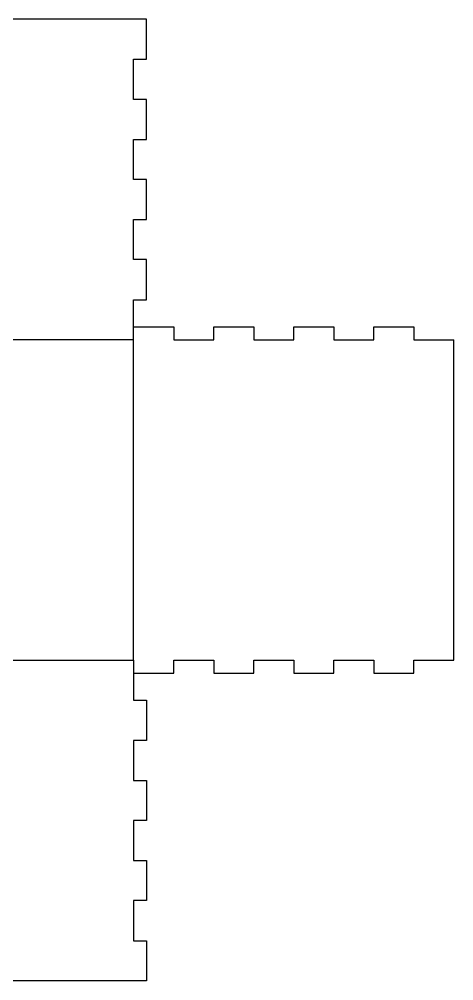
# Model space of a CAD drawing. Header units: millimetres. Extents: x -21 to 529, y -98 to 352.
# Drawn here: x 325.4 to 529, y -98 to 352 of the extents above; entities that cross this region are included whole.
import ezdxf

# ---------------------------------------------------------------- set-up
doc = ezdxf.new("R2010")
doc.units = ezdxf.units.MM
doc.header["$MEASUREMENT"] = 0
doc.layers.get('0').update_dxf_attribs({"lineweight": 0})

msp = doc.modelspace()

# ---------------------------------------------------------------- linework, layer by layer
at = {"color": 18, "lineweight": 25, "true_color": 0x000000}
for p, q in [((379, 352), (129, 352)), ((379, 352), (129, 352)), ((385, 352), (379, 352)), ((385, 333.25), (385, 352)), ((379, 314.5), (379, 333.25)), ((379, 333.25), (385, 333.25)), ((385, 314.5), (379, 314.5)), ((385, 295.75), (385, 314.5)), ((379, 277), (379, 295.75)), ((379, 295.75), (385, 295.75)), ((385, 277), (379, 277)), ((385, 258.25), (385, 277)), ((379, 239.5), (379, 258.25)), ((379, 258.25), (385, 258.25)), ((385, 239.5), (379, 239.5)), ((385, 220.75), (385, 239.5)), ((379, 202), (379, 220.75)), ((379, 220.75), (385, 220.75)), ((379, 208), (397.75, 208)), ((397.75, 208), (397.75, 202)), ((416.5, 202), (416.5, 208)), ((416.5, 208), (435.25, 208)), ((435.25, 208), (435.25, 202)), ((454, 202), (454, 208)), ((454, 208), (472.75, 208)), ((472.75, 208), (472.75, 202)), ((491.5, 202), (491.5, 208)), ((491.5, 208), (510.25, 208)), ((510.25, 208), (510.25, 202)), ((397.75, 202), (416.5, 202)), ((435.25, 202), (454, 202)), ((472.75, 202), (491.5, 202)), ((510.25, 202), (529, 202)), ((529, 52), (529, 202)), ((379, 52), (379, 52)), ((379, 52), (379, 33.25)), ((397.75, 46), (397.75, 52)), ((397.75, 52), (416.5, 52)), ((416.5, 52), (416.5, 46)), ((435.25, 46), (435.25, 52)), ((435.25, 52), (454, 52)), ((454, 52), (454, 46)), ((472.75, 46), (472.75, 52)), ((472.75, 52), (491.5, 52)), ((491.5, 52), (491.5, 46)), ((510.25, 46), (510.25, 52)), ((510.25, 52), (529, 52)), ((529, 52), (529, 52)), ((379, 46), (397.75, 46)), ((416.5, 46), (435.25, 46)), ((454, 46), (472.75, 46)), ((491.5, 46), (510.25, 46)), ((379, 33.25), (385, 33.25)), ((385, 33.25), (385, 14.5)), ((379, 14.5), (379, -4.25)), ((385, 14.5), (379, 14.5)), ((379, -4.25), (385, -4.25)), ((385, -4.25), (385, -23)), ((385, -23), (379, -23)), ((379, -23), (379, -41.75)), ((379, -41.75), (385, -41.75)), ((385, -41.75), (385, -60.5)), ((385, -60.5), (379, -60.5)), ((379, -60.5), (379, -79.25)), ((379, -79.25), (385, -79.25)), ((385, -79.25), (385, -98)), ((379, -98), (129, -98)), ((379, -98), (379, -98)), ((385, -98), (379, -98))]:
    msp.add_line(p, q, dxfattribs=at)
msp.add_lwpolyline([(129, 52), (379, 52), (379, 202), (129, 202)], close=True, dxfattribs=at)

doc.saveas('drawing.dxf')
